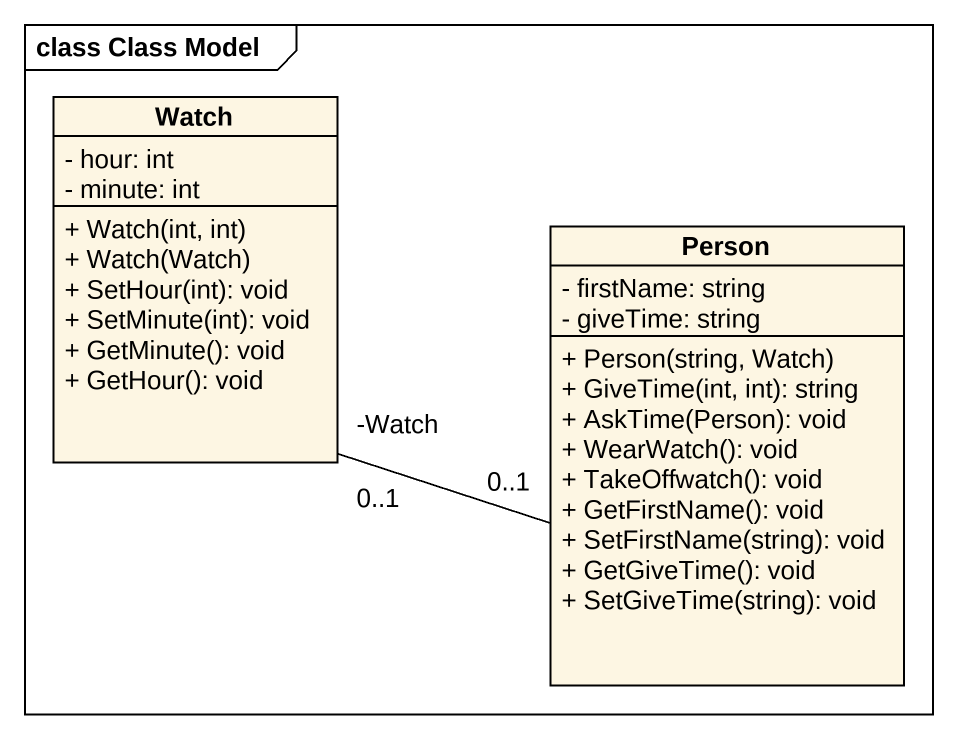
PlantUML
@startuml
mainframe class Class Model
hide circle
hide empty members
skinparam classAttributeIconSize 0
class Watch {
  - hour: int
  - minute: int
  + Watch(int, int)
  + Watch(Watch)
  + SetHour(int): void
  + SetMinute(int): void
  + GetMinute(): void
  + GetHour(): void
}
class "Person" as Person_ {
  - firstName: string
  - giveTime: string
  + Person(string, Watch)
  + GiveTime(int, int): string
  + AskTime(Person): void
  + WearWatch(): void
  + TakeOffwatch(): void
  + GetFirstName(): void
  + SetFirstName(string): void
  + GetGiveTime(): void
  + SetGiveTime(string): void
}
Watch "-Watch\n0..1" -right- "0..1" Person_
@enduml
